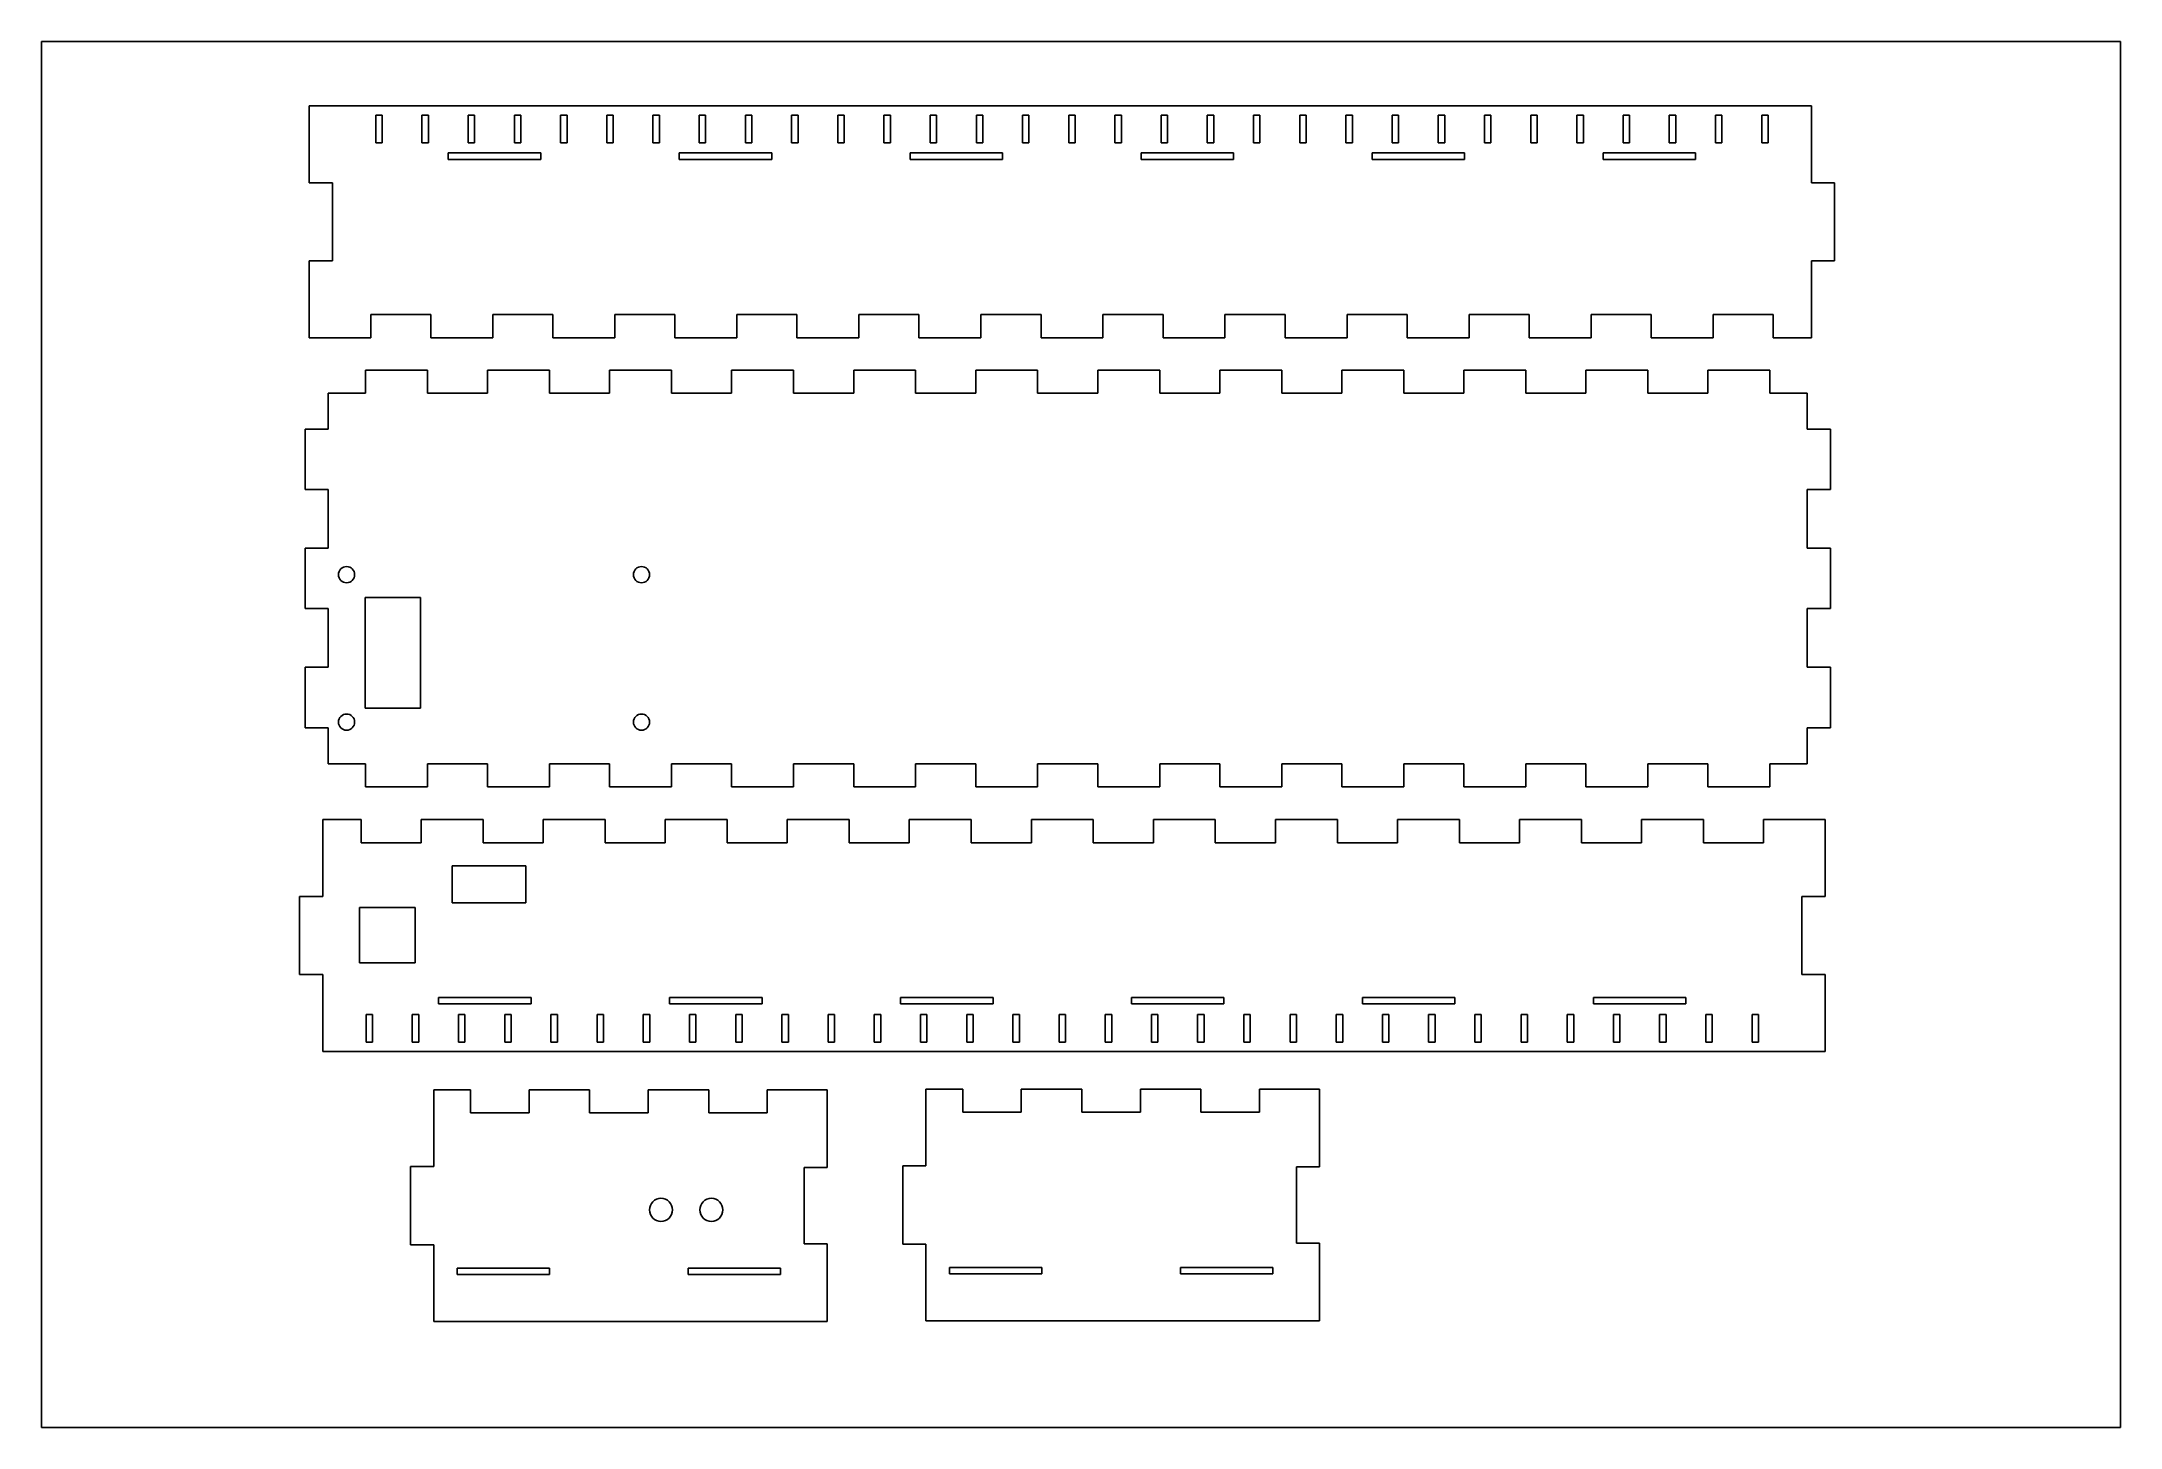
# Model space of a CAD drawing. Header units: millimetres. Extents: x 188 to 638, y 160 to 460.
import ezdxf

# ---------------------------------------------------------------- set-up
doc = ezdxf.new("R2010")
doc.units = ezdxf.units.MM

msp = doc.modelspace()

# ---------------------------------------------------------------- linework, layer by layer
at = {"color": 7, "linetype": 'Continuous'}
for p, q in [((188.07, 459.67), (638.07, 459.67)), ((188.07, 459.67), (188.07, 159.67)), ((638.07, 459.67), (638.07, 159.67)), ((188.07, 159.67), (638.07, 159.67))]:
    msp.add_line(p, q, dxfattribs=at)
at = {"color": 7, "linetype": 'Continuous', "lineweight": 25}
for p, q in [((246.01, 429.12), (246.01, 445.75)), ((246.01, 445.75), (571.21, 445.75)), ((571.21, 445.75), (571.21, 429.12)), ((260.41, 443.75), (261.81, 443.75)), ((260.41, 437.75), (260.41, 443.75)), ((261.81, 443.75), (261.81, 437.75)), ((270.41, 443.75), (271.81, 443.75)), ((270.41, 437.75), (270.41, 443.75)), ((271.81, 443.75), (271.81, 437.75)), ((280.41, 443.75), (281.81, 443.75)), ((280.41, 437.75), (280.41, 443.75)), ((281.81, 443.75), (281.81, 437.75)), ((290.41, 443.75), (291.81, 443.75)), ((290.41, 437.75), (290.41, 443.75)), ((291.81, 443.75), (291.81, 437.75)), ((300.41, 437.75), (300.41, 443.75)), ((300.41, 443.75), (301.81, 443.75)), ((301.81, 443.75), (301.81, 437.75)), ((310.41, 443.75), (311.81, 443.75)), ((310.41, 437.75), (310.41, 443.75)), ((311.81, 443.75), (311.81, 437.75)), ((320.41, 437.75), (320.41, 443.75)), ((320.41, 443.75), (321.81, 443.75)), ((321.81, 443.75), (321.81, 437.75)), ((330.41, 443.75), (331.81, 443.75)), ((330.41, 437.75), (330.41, 443.75)), ((331.81, 443.75), (331.81, 437.75)), ((340.41, 443.75), (341.81, 443.75)), ((340.41, 437.75), (340.41, 443.75)), ((341.81, 443.75), (341.81, 437.75)), ((350.41, 437.75), (350.41, 443.75)), ((350.41, 443.75), (351.81, 443.75)), ((351.81, 443.75), (351.81, 437.75)), ((360.41, 443.75), (361.81, 443.75)), ((360.41, 437.75), (360.41, 443.75)), ((361.81, 443.75), (361.81, 437.75)), ((370.41, 443.75), (371.81, 443.75)), ((370.41, 437.75), (370.41, 443.75)), ((371.81, 443.75), (371.81, 437.75)), ((380.41, 443.75), (381.81, 443.75)), ((380.41, 437.75), (380.41, 443.75)), ((381.81, 443.75), (381.81, 437.75)), ((390.41, 443.75), (391.81, 443.75)), ((390.41, 437.75), (390.41, 443.75)), ((391.81, 443.75), (391.81, 437.75)), ((400.41, 443.75), (401.81, 443.75)), ((400.41, 437.75), (400.41, 443.75)), ((401.81, 443.75), (401.81, 437.75)), ((410.41, 443.75), (411.81, 443.75)), ((410.41, 437.75), (410.41, 443.75)), ((411.81, 443.75), (411.81, 437.75)), ((420.41, 443.75), (421.81, 443.75)), ((420.41, 437.75), (420.41, 443.75)), ((421.81, 443.75), (421.81, 437.75)), ((430.41, 437.75), (430.41, 443.75)), ((430.41, 443.75), (431.81, 443.75)), ((431.81, 443.75), (431.81, 437.75)), ((440.41, 437.75), (440.41, 443.75)), ((440.41, 443.75), (441.81, 443.75)), ((441.81, 443.75), (441.81, 437.75)), ((450.41, 437.75), (450.41, 443.75)), ((450.41, 443.75), (451.81, 443.75)), ((451.81, 443.75), (451.81, 437.75)), ((460.41, 443.75), (461.81, 443.75)), ((460.41, 437.75), (460.41, 443.75)), ((461.81, 443.75), (461.81, 437.75)), ((470.41, 443.75), (471.81, 443.75)), ((470.41, 437.75), (470.41, 443.75)), ((471.81, 443.75), (471.81, 437.75)), ((480.41, 443.75), (481.81, 443.75)), ((480.41, 437.75), (480.41, 443.75)), ((481.81, 443.75), (481.81, 437.75)), ((490.41, 443.75), (491.81, 443.75)), ((490.41, 437.75), (490.41, 443.75)), ((491.81, 443.75), (491.81, 437.75)), ((500.41, 437.75), (500.41, 443.75)), ((500.41, 443.75), (501.81, 443.75)), ((501.81, 443.75), (501.81, 437.75)), ((510.41, 443.75), (511.81, 443.75)), ((510.41, 437.75), (510.41, 443.75)), ((511.81, 443.75), (511.81, 437.75)), ((520.41, 437.75), (520.41, 443.75)), ((520.41, 443.75), (521.81, 443.75)), ((521.81, 443.75), (521.81, 437.75)), ((530.41, 437.75), (530.41, 443.75)), ((530.41, 443.75), (531.81, 443.75)), ((531.81, 443.75), (531.81, 437.75)), ((540.41, 437.75), (540.41, 443.75)), ((540.41, 443.75), (541.81, 443.75)), ((541.81, 443.75), (541.81, 437.75)), ((550.41, 437.75), (550.41, 443.75)), ((550.41, 443.75), (551.81, 443.75)), ((551.81, 443.75), (551.81, 437.75)), ((560.41, 437.75), (560.41, 443.75)), ((560.41, 443.75), (561.81, 443.75)), ((561.81, 443.75), (561.81, 437.75)), ((261.81, 437.75), (260.41, 437.75)), ((271.81, 437.75), (270.41, 437.75)), ((281.81, 437.75), (280.41, 437.75)), ((291.81, 437.75), (290.41, 437.75)), ((301.81, 437.75), (300.41, 437.75)), ((311.81, 437.75), (310.41, 437.75)), ((321.81, 437.75), (320.41, 437.75)), ((331.81, 437.75), (330.41, 437.75)), ((341.81, 437.75), (340.41, 437.75)), ((351.81, 437.75), (350.41, 437.75)), ((361.81, 437.75), (360.41, 437.75)), ((371.81, 437.75), (370.41, 437.75)), ((381.81, 437.75), (380.41, 437.75)), ((391.81, 437.75), (390.41, 437.75)), ((401.81, 437.75), (400.41, 437.75)), ((411.81, 437.75), (410.41, 437.75)), ((421.81, 437.75), (420.41, 437.75)), ((431.81, 437.75), (430.41, 437.75)), ((441.81, 437.75), (440.41, 437.75)), ((451.81, 437.75), (450.41, 437.75)), ((461.81, 437.75), (460.41, 437.75)), ((471.81, 437.75), (470.41, 437.75)), ((481.81, 437.75), (480.41, 437.75)), ((491.81, 437.75), (490.41, 437.75)), ((501.81, 437.75), (500.41, 437.75)), ((511.81, 437.75), (510.41, 437.75)), ((521.81, 437.75), (520.41, 437.75)), ((531.81, 437.75), (530.41, 437.75)), ((541.81, 437.75), (540.41, 437.75)), ((551.81, 437.75), (550.41, 437.75)), ((561.81, 437.75), (560.41, 437.75)), ((276.11, 435.55), (296.11, 435.55)), ((276.11, 434.15), (276.11, 435.55)), ((296.11, 434.15), (276.11, 434.15)), ((296.11, 435.55), (296.11, 434.15)), ((326.11, 435.55), (346.11, 435.55)), ((326.11, 434.15), (326.11, 435.55)), ((346.11, 434.15), (326.11, 434.15)), ((346.11, 435.55), (346.11, 434.15)), ((376.11, 435.55), (396.11, 435.55)), ((376.11, 434.15), (376.11, 435.55)), ((396.11, 434.15), (376.11, 434.15)), ((396.11, 435.55), (396.11, 434.15)), ((426.11, 435.55), (446.11, 435.55)), ((426.11, 434.15), (426.11, 435.55)), ((446.11, 434.15), (426.11, 434.15)), ((446.11, 435.55), (446.11, 434.15)), ((476.11, 435.55), (496.11, 435.55)), ((476.11, 434.15), (476.11, 435.55)), ((496.11, 434.15), (476.11, 434.15)), ((496.11, 435.55), (496.11, 434.15)), ((526.11, 435.55), (546.11, 435.55)), ((526.11, 434.15), (526.11, 435.55)), ((546.11, 434.15), (526.11, 434.15)), ((546.11, 435.55), (546.11, 434.15)), ((251.01, 429.12), (246.01, 429.12)), ((251.01, 412.19), (251.01, 429.12)), ((571.21, 429.12), (576.21, 429.12)), ((576.21, 429.12), (576.21, 412.19)), ((246.01, 395.55), (246.01, 412.19)), ((246.01, 412.19), (251.01, 412.19)), ((576.21, 412.19), (571.21, 412.19)), ((571.21, 412.19), (571.21, 395.55)), ((272.33, 400.55), (259.32, 400.55)), ((259.32, 400.55), (259.32, 395.55)), ((272.33, 395.55), (272.33, 400.55)), ((298.74, 400.55), (285.73, 400.55)), ((285.73, 400.55), (285.73, 395.55)), ((298.74, 395.55), (298.74, 400.55)), ((325.16, 400.55), (312.15, 400.55)), ((312.15, 400.55), (312.15, 395.55)), ((325.16, 395.55), (325.16, 400.55)), ((351.57, 400.55), (338.57, 400.55)), ((338.57, 400.55), (338.57, 395.55)), ((351.57, 395.55), (351.57, 400.55)), ((377.99, 400.55), (364.98, 400.55)), ((364.98, 400.55), (364.98, 395.55)), ((377.99, 395.55), (377.99, 400.55)), ((404.41, 400.55), (391.4, 400.55)), ((391.4, 400.55), (391.4, 395.55)), ((404.41, 395.55), (404.41, 400.55)), ((430.82, 400.55), (417.81, 400.55)), ((417.81, 400.55), (417.81, 395.55)), ((430.82, 395.55), (430.82, 400.55)), ((457.24, 400.55), (444.23, 400.55)), ((444.23, 400.55), (444.23, 395.55)), ((457.24, 395.55), (457.24, 400.55)), ((483.65, 400.55), (470.65, 400.55)), ((470.65, 400.55), (470.65, 395.55)), ((483.65, 395.55), (483.65, 400.55)), ((510.07, 400.55), (497.06, 400.55)), ((497.06, 400.55), (497.06, 395.55)), ((510.07, 395.55), (510.07, 400.55)), ((536.49, 400.55), (523.48, 400.55)), ((523.48, 400.55), (523.48, 395.55)), ((536.49, 395.55), (536.49, 400.55)), ((562.9, 400.55), (549.89, 400.55)), ((549.89, 400.55), (549.89, 395.55)), ((562.9, 395.55), (562.9, 400.55)), ((259.32, 395.55), (246.01, 395.55)), ((285.73, 395.55), (272.33, 395.55)), ((312.15, 395.55), (298.74, 395.55)), ((338.57, 395.55), (325.16, 395.55)), ((364.98, 395.55), (351.57, 395.55)), ((391.4, 395.55), (377.99, 395.55)), ((417.81, 395.55), (404.41, 395.55)), ((444.23, 395.55), (430.82, 395.55)), ((470.65, 395.55), (457.24, 395.55)), ((497.06, 395.55), (483.65, 395.55)), ((523.48, 395.55), (510.07, 395.55)), ((549.89, 395.55), (536.49, 395.55)), ((571.21, 395.55), (562.9, 395.55)), ((258.19, 383.55), (258.19, 388.55)), ((258.19, 388.55), (271.6, 388.55)), ((271.6, 388.55), (271.6, 383.55)), ((284.61, 383.55), (284.61, 388.55)), ((284.61, 388.55), (298.02, 388.55)), ((298.02, 388.55), (298.02, 383.55)), ((311.03, 383.55), (311.03, 388.55)), ((311.03, 388.55), (324.43, 388.55)), ((324.43, 388.55), (324.43, 383.55)), ((337.44, 383.55), (337.44, 388.55)), ((337.44, 388.55), (350.85, 388.55)), ((350.85, 388.55), (350.85, 383.55)), ((363.86, 383.55), (363.86, 388.55)), ((363.86, 388.55), (377.27, 388.55)), ((377.27, 388.55), (377.27, 383.55)), ((390.27, 383.55), (390.27, 388.55)), ((390.27, 388.55), (403.68, 388.55)), ((403.68, 388.55), (403.68, 383.55)), ((416.69, 383.55), (416.69, 388.55)), ((416.69, 388.55), (430.1, 388.55)), ((430.1, 388.55), (430.1, 383.55)), ((443.11, 383.55), (443.11, 388.55)), ((443.11, 388.55), (456.51, 388.55)), ((456.51, 388.55), (456.51, 383.55)), ((469.52, 383.55), (469.52, 388.55)), ((469.52, 388.55), (482.93, 388.55)), ((482.93, 388.55), (482.93, 383.55)), ((495.94, 383.55), (495.94, 388.55)), ((495.94, 388.55), (509.35, 388.55)), ((509.35, 388.55), (509.35, 383.55)), ((522.35, 383.55), (522.35, 388.55)), ((522.35, 388.55), (535.76, 388.55)), ((535.76, 388.55), (535.76, 383.55)), ((548.77, 383.55), (548.77, 388.55)), ((548.77, 388.55), (562.18, 388.55)), ((562.18, 388.55), (562.18, 383.55)), ((250.09, 383.55), (258.19, 383.55)), ((250.09, 375.77), (250.09, 383.55)), ((271.6, 383.55), (284.61, 383.55)), ((298.02, 383.55), (311.03, 383.55)), ((324.43, 383.55), (337.44, 383.55)), ((350.85, 383.55), (363.86, 383.55)), ((377.27, 383.55), (390.27, 383.55)), ((403.68, 383.55), (416.69, 383.55)), ((430.1, 383.55), (443.11, 383.55)), ((456.51, 383.55), (469.52, 383.55)), ((482.93, 383.55), (495.94, 383.55)), ((509.35, 383.55), (522.35, 383.55)), ((535.76, 383.55), (548.77, 383.55)), ((562.18, 383.55), (570.29, 383.55)), ((570.29, 383.55), (570.29, 375.77)), ((245.09, 362.68), (245.09, 375.77)), ((245.09, 375.77), (250.09, 375.77)), ((570.29, 375.77), (575.29, 375.77)), ((575.29, 375.77), (575.29, 362.68)), ((250.09, 362.68), (245.09, 362.68)), ((250.09, 350), (250.09, 362.68)), ((575.29, 362.68), (570.29, 362.68)), ((570.29, 362.68), (570.29, 350)), ((245.09, 336.91), (245.09, 350)), ((245.09, 350), (250.09, 350)), ((570.29, 350), (575.29, 350)), ((575.29, 350), (575.29, 336.91)), ((270.09, 339.35), (258.09, 339.35)), ((258.09, 339.35), (258.09, 315.35)), ((270.09, 315.35), (270.09, 339.35)), ((250.09, 336.91), (245.09, 336.91)), ((250.09, 324.22), (250.09, 336.91)), ((575.29, 336.91), (570.29, 336.91)), ((570.29, 336.91), (570.29, 324.22)), ((245.09, 311.14), (245.09, 324.22)), ((245.09, 324.22), (250.09, 324.22)), ((570.29, 324.22), (575.29, 324.22)), ((575.29, 324.22), (575.29, 311.14)), ((258.09, 315.35), (270.09, 315.35)), ((250.09, 311.14), (245.09, 311.14)), ((250.09, 303.35), (250.09, 311.14)), ((575.29, 311.14), (570.29, 311.14)), ((570.29, 311.14), (570.29, 303.35)), ((258.19, 303.35), (250.09, 303.35)), ((258.19, 298.35), (258.19, 303.35)), ((284.61, 303.35), (271.6, 303.35)), ((271.6, 303.35), (271.6, 298.35)), ((284.61, 298.35), (284.61, 303.35)), ((311.03, 303.35), (298.02, 303.35)), ((298.02, 303.35), (298.02, 298.35)), ((311.03, 298.35), (311.03, 303.35)), ((337.44, 303.35), (324.43, 303.35)), ((324.43, 303.35), (324.43, 298.35)), ((337.44, 298.35), (337.44, 303.35)), ((363.86, 303.35), (350.85, 303.35)), ((350.85, 303.35), (350.85, 298.35)), ((363.86, 298.35), (363.86, 303.35)), ((390.27, 303.35), (377.27, 303.35)), ((377.27, 303.35), (377.27, 298.35)), ((390.27, 298.35), (390.27, 303.35)), ((416.69, 303.35), (403.68, 303.35)), ((403.68, 303.35), (403.68, 298.35)), ((416.69, 298.35), (416.69, 303.35)), ((443.11, 303.35), (430.1, 303.35)), ((430.1, 303.35), (430.1, 298.35)), ((443.11, 298.35), (443.11, 303.35)), ((469.52, 303.35), (456.51, 303.35)), ((456.51, 303.35), (456.51, 298.35)), ((469.52, 298.35), (469.52, 303.35)), ((495.94, 303.35), (482.93, 303.35)), ((482.93, 303.35), (482.93, 298.35)), ((495.94, 298.35), (495.94, 303.35)), ((522.35, 303.35), (509.35, 303.35)), ((509.35, 303.35), (509.35, 298.35)), ((522.35, 298.35), (522.35, 303.35)), ((548.77, 303.35), (535.76, 303.35)), ((535.76, 303.35), (535.76, 298.35)), ((548.77, 298.35), (548.77, 303.35)), ((570.29, 303.35), (562.18, 303.35)), ((562.18, 303.35), (562.18, 298.35)), ((271.6, 298.35), (258.19, 298.35)), ((298.02, 298.35), (284.61, 298.35)), ((324.43, 298.35), (311.03, 298.35)), ((350.85, 298.35), (337.44, 298.35)), ((377.27, 298.35), (363.86, 298.35)), ((403.68, 298.35), (390.27, 298.35)), ((430.1, 298.35), (416.69, 298.35)), ((456.51, 298.35), (443.11, 298.35)), ((482.93, 298.35), (469.52, 298.35)), ((509.35, 298.35), (495.94, 298.35)), ((535.76, 298.35), (522.35, 298.35)), ((562.18, 298.35), (548.77, 298.35)), ((248.92, 291.25), (248.92, 274.62)), ((257.23, 291.25), (248.92, 291.25)), ((257.23, 286.25), (257.23, 291.25)), ((270.24, 291.25), (270.24, 286.25)), ((283.65, 291.25), (270.24, 291.25)), ((283.65, 286.25), (283.65, 291.25)), ((296.65, 291.25), (296.65, 286.25)), ((310.06, 291.25), (296.65, 291.25)), ((310.06, 286.25), (310.06, 291.25)), ((323.07, 291.25), (323.07, 286.25)), ((336.48, 291.25), (323.07, 291.25)), ((336.48, 286.25), (336.48, 291.25)), ((349.49, 291.25), (349.49, 286.25)), ((362.89, 291.25), (349.49, 291.25)), ((362.89, 286.25), (362.89, 291.25)), ((375.9, 291.25), (375.9, 286.25)), ((389.31, 291.25), (375.9, 291.25)), ((389.31, 286.25), (389.31, 291.25)), ((402.32, 291.25), (402.32, 286.25)), ((415.73, 291.25), (402.32, 291.25)), ((415.73, 286.25), (415.73, 291.25)), ((428.73, 291.25), (428.73, 286.25)), ((442.14, 291.25), (428.73, 291.25)), ((442.14, 286.25), (442.14, 291.25)), ((455.15, 291.25), (455.15, 286.25)), ((468.56, 291.25), (455.15, 291.25)), ((468.56, 286.25), (468.56, 291.25)), ((481.57, 291.25), (481.57, 286.25)), ((494.97, 291.25), (481.57, 291.25)), ((494.97, 286.25), (494.97, 291.25)), ((507.98, 291.25), (507.98, 286.25)), ((521.39, 291.25), (507.98, 291.25)), ((521.39, 286.25), (521.39, 291.25)), ((534.4, 291.25), (534.4, 286.25)), ((547.81, 291.25), (534.4, 291.25)), ((547.81, 286.25), (547.81, 291.25)), ((560.81, 291.25), (560.81, 286.25)), ((574.12, 291.25), (560.81, 291.25)), ((574.12, 274.62), (574.12, 291.25)), ((270.24, 286.25), (257.23, 286.25)), ((296.65, 286.25), (283.65, 286.25)), ((323.07, 286.25), (310.06, 286.25)), ((349.49, 286.25), (336.48, 286.25)), ((375.9, 286.25), (362.89, 286.25)), ((402.32, 286.25), (389.31, 286.25)), ((428.73, 286.25), (415.73, 286.25)), ((455.15, 286.25), (442.14, 286.25)), ((481.57, 286.25), (468.56, 286.25)), ((507.98, 286.25), (494.97, 286.25)), ((534.4, 286.25), (521.39, 286.25)), ((560.81, 286.25), (547.81, 286.25)), ((276.92, 281.25), (276.92, 273.25)), ((292.92, 281.25), (276.92, 281.25)), ((292.92, 273.25), (292.92, 281.25)), ((243.92, 274.62), (243.92, 257.68)), ((248.92, 274.62), (243.92, 274.62)), ((569.12, 274.62), (574.12, 274.62)), ((569.12, 257.68), (569.12, 274.62)), ((256.92, 272.25), (256.92, 260.25)), ((268.92, 272.25), (256.92, 272.25)), ((268.92, 260.25), (268.92, 272.25)), ((276.92, 273.25), (292.92, 273.25)), ((243.92, 257.68), (248.92, 257.68)), ((248.92, 257.68), (248.92, 241.05)), ((256.92, 260.25), (268.92, 260.25)), ((574.12, 257.68), (569.12, 257.68)), ((574.12, 241.05), (574.12, 257.68)), ((294.02, 252.75), (274.02, 252.75)), ((274.02, 252.75), (274.02, 251.35)), ((294.02, 251.35), (294.02, 252.75)), ((344.02, 252.75), (324.02, 252.75)), ((324.02, 252.75), (324.02, 251.35)), ((344.02, 251.35), (344.02, 252.75)), ((394.02, 252.75), (374.02, 252.75)), ((374.02, 252.75), (374.02, 251.35)), ((394.02, 251.35), (394.02, 252.75)), ((444.02, 252.75), (424.02, 252.75)), ((424.02, 252.75), (424.02, 251.35)), ((444.02, 251.35), (444.02, 252.75)), ((494.02, 252.75), (474.02, 252.75)), ((474.02, 252.75), (474.02, 251.35)), ((494.02, 251.35), (494.02, 252.75)), ((544.02, 252.75), (524.02, 252.75)), ((524.02, 252.75), (524.02, 251.35)), ((544.02, 251.35), (544.02, 252.75)), ((259.72, 249.05), (258.32, 249.05)), ((258.32, 249.05), (258.32, 243.05)), ((259.72, 243.05), (259.72, 249.05)), ((269.72, 249.05), (268.32, 249.05)), ((268.32, 249.05), (268.32, 243.05)), ((269.72, 243.05), (269.72, 249.05)), ((274.02, 251.35), (294.02, 251.35)), ((279.72, 249.05), (278.32, 249.05)), ((278.32, 249.05), (278.32, 243.05)), ((279.72, 243.05), (279.72, 249.05)), ((289.72, 249.05), (288.32, 249.05)), ((288.32, 249.05), (288.32, 243.05)), ((289.72, 243.05), (289.72, 249.05)), ((299.72, 249.05), (298.32, 249.05)), ((298.32, 249.05), (298.32, 243.05)), ((299.72, 243.05), (299.72, 249.05)), ((309.72, 249.05), (308.32, 249.05)), ((308.32, 249.05), (308.32, 243.05)), ((309.72, 243.05), (309.72, 249.05)), ((319.72, 249.05), (318.32, 249.05)), ((318.32, 249.05), (318.32, 243.05)), ((319.72, 243.05), (319.72, 249.05)), ((324.02, 251.35), (344.02, 251.35)), ((329.72, 249.05), (328.32, 249.05)), ((328.32, 249.05), (328.32, 243.05)), ((329.72, 243.05), (329.72, 249.05)), ((339.72, 249.05), (338.32, 249.05)), ((338.32, 249.05), (338.32, 243.05)), ((339.72, 243.05), (339.72, 249.05)), ((349.72, 249.05), (348.32, 249.05)), ((348.32, 249.05), (348.32, 243.05)), ((349.72, 243.05), (349.72, 249.05)), ((359.72, 249.05), (358.32, 249.05)), ((358.32, 249.05), (358.32, 243.05)), ((359.72, 243.05), (359.72, 249.05)), ((369.72, 249.05), (368.32, 249.05)), ((368.32, 249.05), (368.32, 243.05)), ((369.72, 243.05), (369.72, 249.05)), ((374.02, 251.35), (394.02, 251.35)), ((379.72, 249.05), (378.32, 249.05)), ((378.32, 249.05), (378.32, 243.05)), ((379.72, 243.05), (379.72, 249.05)), ((389.72, 249.05), (388.32, 249.05)), ((388.32, 249.05), (388.32, 243.05)), ((389.72, 243.05), (389.72, 249.05)), ((399.72, 249.05), (398.32, 249.05)), ((398.32, 249.05), (398.32, 243.05)), ((399.72, 243.05), (399.72, 249.05)), ((409.72, 249.05), (408.32, 249.05)), ((408.32, 249.05), (408.32, 243.05)), ((409.72, 243.05), (409.72, 249.05)), ((419.72, 249.05), (418.32, 249.05)), ((418.32, 249.05), (418.32, 243.05)), ((419.72, 243.05), (419.72, 249.05)), ((424.02, 251.35), (444.02, 251.35)), ((429.72, 249.05), (428.32, 249.05)), ((428.32, 249.05), (428.32, 243.05)), ((429.72, 243.05), (429.72, 249.05)), ((439.72, 249.05), (438.32, 249.05)), ((438.32, 249.05), (438.32, 243.05)), ((439.72, 243.05), (439.72, 249.05)), ((449.72, 249.05), (448.32, 249.05)), ((448.32, 249.05), (448.32, 243.05)), ((449.72, 243.05), (449.72, 249.05)), ((459.72, 249.05), (458.32, 249.05)), ((458.32, 249.05), (458.32, 243.05)), ((459.72, 243.05), (459.72, 249.05)), ((469.72, 249.05), (468.32, 249.05)), ((468.32, 249.05), (468.32, 243.05)), ((469.72, 243.05), (469.72, 249.05)), ((474.02, 251.35), (494.02, 251.35)), ((479.72, 249.05), (478.32, 249.05)), ((478.32, 249.05), (478.32, 243.05)), ((479.72, 243.05), (479.72, 249.05)), ((489.72, 249.05), (488.32, 249.05)), ((488.32, 249.05), (488.32, 243.05)), ((489.72, 243.05), (489.72, 249.05)), ((499.72, 249.05), (498.32, 249.05)), ((498.32, 249.05), (498.32, 243.05)), ((499.72, 243.05), (499.72, 249.05)), ((509.72, 249.05), (508.32, 249.05)), ((508.32, 249.05), (508.32, 243.05)), ((509.72, 243.05), (509.72, 249.05)), ((519.72, 249.05), (518.32, 249.05)), ((518.32, 249.05), (518.32, 243.05)), ((519.72, 243.05), (519.72, 249.05)), ((524.02, 251.35), (544.02, 251.35)), ((529.72, 249.05), (528.32, 249.05)), ((528.32, 249.05), (528.32, 243.05)), ((529.72, 243.05), (529.72, 249.05)), ((539.72, 249.05), (538.32, 249.05)), ((538.32, 249.05), (538.32, 243.05)), ((539.72, 243.05), (539.72, 249.05)), ((548.32, 249.05), (548.32, 243.05)), ((549.72, 249.05), (548.32, 249.05)), ((549.72, 243.05), (549.72, 249.05)), ((558.32, 249.05), (558.32, 243.05)), ((559.72, 249.05), (558.32, 249.05)), ((559.72, 243.05), (559.72, 249.05)), ((258.32, 243.05), (259.72, 243.05)), ((268.32, 243.05), (269.72, 243.05)), ((278.32, 243.05), (279.72, 243.05)), ((288.32, 243.05), (289.72, 243.05)), ((298.32, 243.05), (299.72, 243.05)), ((308.32, 243.05), (309.72, 243.05)), ((318.32, 243.05), (319.72, 243.05)), ((328.32, 243.05), (329.72, 243.05)), ((338.32, 243.05), (339.72, 243.05)), ((348.32, 243.05), (349.72, 243.05)), ((358.32, 243.05), (359.72, 243.05)), ((368.32, 243.05), (369.72, 243.05)), ((378.32, 243.05), (379.72, 243.05)), ((388.32, 243.05), (389.72, 243.05)), ((398.32, 243.05), (399.72, 243.05)), ((408.32, 243.05), (409.72, 243.05)), ((418.32, 243.05), (419.72, 243.05)), ((428.32, 243.05), (429.72, 243.05)), ((438.32, 243.05), (439.72, 243.05)), ((448.32, 243.05), (449.72, 243.05)), ((458.32, 243.05), (459.72, 243.05)), ((468.32, 243.05), (469.72, 243.05)), ((478.32, 243.05), (479.72, 243.05)), ((488.32, 243.05), (489.72, 243.05)), ((498.32, 243.05), (499.72, 243.05)), ((508.32, 243.05), (509.72, 243.05)), ((518.32, 243.05), (519.72, 243.05)), ((528.32, 243.05), (529.72, 243.05)), ((538.32, 243.05), (539.72, 243.05)), ((548.32, 243.05), (549.72, 243.05)), ((558.32, 243.05), (559.72, 243.05)), ((248.92, 241.05), (574.12, 241.05)), ((272.95, 216.12), (272.95, 232.76)), ((272.95, 232.76), (280.93, 232.76)), ((280.93, 232.76), (280.93, 227.76)), ((293.62, 227.76), (293.62, 232.76)), ((293.62, 232.76), (306.7, 232.76)), ((306.7, 232.76), (306.7, 227.76)), ((319.39, 227.76), (319.39, 232.76)), ((319.39, 232.76), (332.48, 232.76)), ((332.48, 232.76), (332.48, 227.76)), ((345.16, 227.76), (345.16, 232.76)), ((345.16, 232.76), (358.15, 232.76)), ((358.15, 232.76), (358.15, 215.92)), ((379.48, 216.28), (379.48, 232.92)), ((379.48, 232.92), (387.46, 232.92)), ((387.46, 232.92), (387.46, 227.92)), ((400.15, 227.92), (400.15, 232.92)), ((400.15, 232.92), (413.23, 232.92)), ((413.23, 232.92), (413.23, 227.92)), ((425.92, 227.92), (425.92, 232.92)), ((425.92, 232.92), (439.01, 232.92)), ((439.01, 232.92), (439.01, 227.92)), ((451.69, 227.92), (451.69, 232.92)), ((451.69, 232.92), (464.68, 232.92)), ((464.68, 232.92), (464.68, 216.08)), ((280.93, 227.76), (293.62, 227.76)), ((306.7, 227.76), (319.39, 227.76)), ((332.48, 227.76), (345.16, 227.76)), ((387.46, 227.92), (400.15, 227.92)), ((413.23, 227.92), (425.92, 227.92)), ((439.01, 227.92), (451.69, 227.92)), ((267.95, 199.19), (267.95, 216.12)), ((267.95, 216.12), (272.95, 216.12)), ((374.48, 199.35), (374.48, 216.28)), ((374.48, 216.28), (379.48, 216.28)), ((464.68, 216.08), (459.68, 216.08)), ((459.68, 216.08), (459.68, 199.55)), ((358.15, 215.92), (353.15, 215.92)), ((353.15, 215.92), (353.15, 199.39)), ((272.95, 199.19), (267.95, 199.19)), ((272.95, 182.56), (272.95, 199.19)), ((353.15, 199.39), (358.15, 199.39)), ((358.15, 199.39), (358.15, 182.56)), ((379.48, 199.35), (374.48, 199.35)), ((379.48, 182.72), (379.48, 199.35)), ((459.68, 199.55), (464.68, 199.55)), ((464.68, 199.55), (464.68, 182.72)), ((278.05, 194.16), (278.05, 192.76)), ((298.05, 194.16), (278.05, 194.16)), ((298.05, 192.76), (298.05, 194.16)), ((348.05, 194.16), (328.05, 194.16)), ((328.05, 194.16), (328.05, 192.76)), ((348.05, 192.76), (348.05, 194.16)), ((384.58, 194.32), (404.58, 194.32)), ((384.58, 192.92), (384.58, 194.32)), ((404.58, 194.32), (404.58, 192.92)), ((434.58, 194.32), (454.58, 194.32)), ((434.58, 192.92), (434.58, 194.32)), ((454.58, 194.32), (454.58, 192.92)), ((278.05, 192.76), (298.05, 192.76)), ((328.05, 192.76), (348.05, 192.76)), ((404.58, 192.92), (384.58, 192.92)), ((454.58, 192.92), (434.58, 192.92)), ((358.15, 182.56), (272.95, 182.56)), ((464.68, 182.72), (379.48, 182.72))]:
    msp.add_line(p, q, dxfattribs=at)
for centre, radius in [((254.09, 344.27), 1.75), ((317.93, 344.27), 1.75), ((254.09, 312.35), 1.75), ((317.93, 312.35), 1.75), ((322.15, 206.76), 2.5), ((333.05, 206.76), 2.5)]:
    msp.add_circle(centre, radius, dxfattribs=at)

doc.saveas('drawing.dxf')
